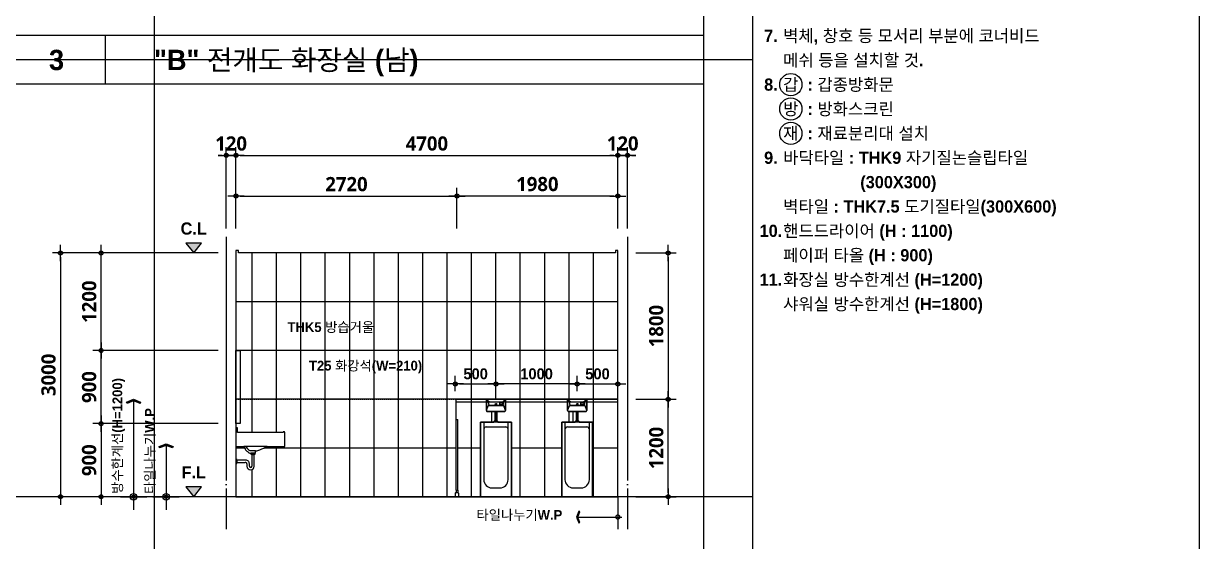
# Model space of a CAD drawing. Header units: millimetres. Extents: x 0 to 336000, y 0 to 30768.
# Drawn here: x 321525 to 336000, y 15100 to 21473 of the extents above; entities that cross this region are included whole.
import ezdxf
from ezdxf.enums import TextEntityAlignment as Align

# ---------------------------------------------------------------- set-up
doc = ezdxf.new("R2010")
doc.units = ezdxf.units.MM
doc.header["$LTSCALE"] = 50
doc.linetypes.add('CEN', pattern=[62, 60, -1, 0, -1])
doc.linetypes.add('HID', pattern=[0.5, 0.25, -0.25])
doc.layers.get('Defpoints').update_dxf_attribs({"color": 153})
for name, color, linetype in [('A-ANNO-DIM', 4, 'Continuous'), ('A-ANNO-GRA1', 7, 'Continuous'), ('A-ANNO-LEAD', 4, 'Continuous'), ('A-ANNO-SYMB', 7, 'Continuous'), ('A-ANNO-TEXT1', 7, 'Continuous'), ('A-ANNO-TITL', 7, 'Continuous'), ('A-CEN', 1, 'CEN'), ('A-FLOR-TOIL-ELE2', 4, 'Continuous'), ('A-FLOR-TOIL-TILE', 8, 'Continuous'), ('A-FLOR-TOIL-WALL', 6, 'Continuous'), ('A-ST-AXIS-DIM', 7, 'Continuous'), ('A-WALL-MASN', 3, 'Continuous'), ('CEN', 1, 'Continuous'), ('DIM', 7, 'Continuous'), ('ELE2', 3, 'Continuous'), ('HID', 7, 'HID'), ('TIL', 8, 'Continuous'), ('TO', 4, 'Continuous')]:
    doc.layers.add(name, color=color, linetype=linetype)
doc.layers.add('G(그리드1)', color=185, linetype='Continuous', plot=False)
doc.layers.add('G(그리드2)', color=235, linetype='Continuous', plot=False)
doc.styles.add('2020음성 1차', font='나눔고딕Bold.ttf')
doc.styles.add('SH_진천_나눔', font='')
doc.styles.get('SH_진천_나눔').set_extended_font_data('NanumGothic', bold=True)
doc.dimstyles.new('SHP 50', dxfattribs={"dimscale": 50, "dimtxt": 3.5, "dimasz": 1, "dimexe": 2, "dimexo": 2, "dimgap": 1, "dimtad": 1, "dimdec": 0, "dimzin": 0, "dimdsep": 46, "dimtxsty": 'SH_진천_나눔', "dimblk": 'DIMDOT', "dimcen": 0.09, "dimclrd": 256, "dimclre": 256, "dimclrt": 3, "dimadec": 0, "dimazin": 1, "dimtfac": 1, "dimtdec": 0, "dimtix": 1, "dimtmove": 2, "dimatfit": 0, "dimldrblk": 'DIMDOT', "dimfxl": 1, "dimtolj": 1, "dimtzin": 0, "dimlwd": -1, "dimlwe": -1, "dimarcsym": 0})
doc.dimstyles.new('SHP 50내부', dxfattribs={"dimscale": 50, "dimtxt": 2.7, "dimasz": 1, "dimexe": 2, "dimexo": 2, "dimgap": 1, "dimtad": 1, "dimdec": 0, "dimzin": 0, "dimdsep": 46, "dimtxsty": '2020음성 1차', "dimblk": 'DIMDOT', "dimcen": 0.09, "dimclrd": 256, "dimclre": 256, "dimclrt": 3, "dimadec": 0, "dimazin": 1, "dimtfac": 1, "dimtdec": 0, "dimtix": 1, "dimtmove": 2, "dimatfit": 0, "dimldrblk": 'DIMDOT', "dimfxl": 1, "dimtolj": 1, "dimtzin": 0, "dimlwd": -1, "dimlwe": -1, "dimarcsym": 0})

# ---------------------------------------------------------------- blocks, each defined once
blk = doc.blocks.new('DIMDOT')
at = {"color": 0}
blk.add_line((-2, 0), (2, 0), dxfattribs=at)
for radius in [0.5, 0.25]:
    blk.add_circle((0, 0), radius, dxfattribs=at)
blk = doc.blocks.new('*D23372')
at = {"layer": 'A-ST-AXIS-DIM'}
for p, q in [((323970, 19850), (323920, 19850)), ((324020, 18950), (324020, 19950)), ((324140, 19850), (324020, 19850)), ((324140, 18950), (324140, 19950)), ((324190, 19850), (324240, 19850))]:
    blk.add_line(p, q, dxfattribs=at)
at = {"layer": 'Defpoints', "color": 0}
for p in [(324020, 19850), (324020, 18850), (324140, 18850)]:
    blk.add_point(p, dxfattribs=at)
at = {"layer": 'A-ST-AXIS-DIM', "linetype": 'ByBlock', "xscale": 50, "yscale": 50, "zscale": 50}
blk.add_blockref('DIMDOT', (324020, 19850), dxfattribs=at)
at = {"layer": 'A-ST-AXIS-DIM', "linetype": 'ByBlock', "xscale": 50, "yscale": 50, "zscale": 50, "rotation": 180}
blk.add_blockref('DIMDOT', (324140, 19850), dxfattribs=at)
at = {"layer": 'A-ST-AXIS-DIM', "color": 3, "insert": (324080, 19996), "char_height": 175, "attachment_point": 5, "style": 'SH_진천_나눔'}
blk.add_mtext('\\A1;120', dxfattribs=at)
blk = doc.blocks.new('*D23373')
at = {"layer": 'A-ST-AXIS-DIM'}
for p, q in [((324140, 18950), (324140, 19950)), ((324190, 19850), (328790, 19850)), ((328840, 18950), (328840, 19950))]:
    blk.add_line(p, q, dxfattribs=at)
at = {"layer": 'Defpoints', "color": 0}
for p in [(328840, 19850), (324140, 18850), (328840, 18850)]:
    blk.add_point(p, dxfattribs=at)
at = {"layer": 'A-ST-AXIS-DIM', "linetype": 'ByBlock', "xscale": 50, "yscale": 50, "zscale": 50, "rotation": 180}
blk.add_blockref('DIMDOT', (324140, 19850), dxfattribs=at)
at = {"layer": 'A-ST-AXIS-DIM', "linetype": 'ByBlock', "xscale": 50, "yscale": 50, "zscale": 50}
blk.add_blockref('DIMDOT', (328840, 19850), dxfattribs=at)
at = {"layer": 'A-ST-AXIS-DIM', "color": 3, "insert": (326490, 19996), "char_height": 175, "attachment_point": 5, "style": 'SH_진천_나눔'}
blk.add_mtext('\\A1;4700', dxfattribs=at)
blk = doc.blocks.new('*D23374')
at = {"layer": 'A-ST-AXIS-DIM'}
for p, q in [((328790, 19850), (328740, 19850)), ((328840, 18950), (328840, 19950)), ((328840, 19850), (328960, 19850)), ((328960, 18950), (328960, 19950)), ((329010, 19850), (329060, 19850))]:
    blk.add_line(p, q, dxfattribs=at)
at = {"layer": 'Defpoints', "color": 0}
for p in [(328960, 19850), (328840, 18850), (328960, 18850)]:
    blk.add_point(p, dxfattribs=at)
at = {"layer": 'A-ST-AXIS-DIM', "linetype": 'ByBlock', "xscale": 50, "yscale": 50, "zscale": 50}
blk.add_blockref('DIMDOT', (328840, 19850), dxfattribs=at)
at = {"layer": 'A-ST-AXIS-DIM', "linetype": 'ByBlock', "xscale": 50, "yscale": 50, "zscale": 50, "rotation": 180}
blk.add_blockref('DIMDOT', (328960, 19850), dxfattribs=at)
at = {"layer": 'A-ST-AXIS-DIM', "color": 3, "insert": (328900, 19996), "char_height": 175, "attachment_point": 5, "style": 'SH_진천_나눔'}
blk.add_mtext('\\A1;120', dxfattribs=at)
blk = doc.blocks.new('*D23375')
at = {"layer": 'A-ST-AXIS-DIM'}
for p, q in [((323920, 18650), (321880, 18650)), ((321980, 18600), (321980, 15700)), ((323920, 15650), (321880, 15650))]:
    blk.add_line(p, q, dxfattribs=at)
at = {"layer": 'Defpoints', "color": 0}
for p in [(324020, 18650), (321980, 15650), (324020, 15650)]:
    blk.add_point(p, dxfattribs=at)
at = {"layer": 'A-ST-AXIS-DIM', "linetype": 'ByBlock', "xscale": 50, "yscale": 50, "zscale": 50}
for p, rotation in [((321980, 18650), 90), ((321980, 15650), 270)]:
    blk.add_blockref('DIMDOT', p, dxfattribs=dict(at, rotation=rotation))
at = {"layer": 'A-ST-AXIS-DIM', "color": 3, "insert": (321833, 17150), "char_height": 175, "attachment_point": 5, "rotation": 90, "style": 'SH_진천_나눔'}
blk.add_mtext('\\A1;3000', dxfattribs=at)
blk = doc.blocks.new('*D23376')
at = {"layer": 'A-ST-AXIS-DIM'}
for p, q in [((323920, 18650), (322380, 18650)), ((322480, 17500), (322480, 18600)), ((323920, 17450), (322380, 17450))]:
    blk.add_line(p, q, dxfattribs=at)
at = {"layer": 'Defpoints', "color": 0}
for p in [(322480, 18650), (324020, 18650), (324020, 17450)]:
    blk.add_point(p, dxfattribs=at)
at = {"layer": 'A-ST-AXIS-DIM', "linetype": 'ByBlock', "xscale": 50, "yscale": 50, "zscale": 50}
for p, rotation in [((322480, 18650), 90), ((322480, 17450), 270)]:
    blk.add_blockref('DIMDOT', p, dxfattribs=dict(at, rotation=rotation))
at = {"layer": 'A-ST-AXIS-DIM', "color": 3, "insert": (322334, 18050), "char_height": 175, "attachment_point": 5, "rotation": 90, "style": 'SH_진천_나눔'}
blk.add_mtext('\\A1;1200', dxfattribs=at)
blk = doc.blocks.new('*D23377')
at = {"layer": 'A-ST-AXIS-DIM'}
for p, q in [((323920, 16550), (322380, 16550)), ((322480, 16500), (322480, 15700)), ((323920, 15650), (322380, 15650))]:
    blk.add_line(p, q, dxfattribs=at)
at = {"layer": 'Defpoints', "color": 0}
for p in [(324020, 16550), (322480, 15650), (324020, 15650)]:
    blk.add_point(p, dxfattribs=at)
at = {"layer": 'A-ST-AXIS-DIM', "linetype": 'ByBlock', "xscale": 50, "yscale": 50, "zscale": 50}
for p, rotation in [((322480, 16550), 90), ((322480, 15650), 270)]:
    blk.add_blockref('DIMDOT', p, dxfattribs=dict(at, rotation=rotation))
at = {"layer": 'A-ST-AXIS-DIM', "color": 3, "insert": (322333, 16100), "char_height": 175, "attachment_point": 5, "rotation": 90, "style": 'SH_진천_나눔'}
blk.add_mtext('\\A1;900', dxfattribs=at)
blk = doc.blocks.new('*D23378')
at = {"layer": 'A-ST-AXIS-DIM'}
for p, q in [((329060, 16850), (329560, 16850)), ((329460, 15700), (329460, 16800)), ((329060, 15650), (329560, 15650))]:
    blk.add_line(p, q, dxfattribs=at)
at = {"layer": 'Defpoints', "color": 0}
for p in [(328960, 16850), (329460, 16850), (328960, 15650)]:
    blk.add_point(p, dxfattribs=at)
at = {"layer": 'A-ST-AXIS-DIM', "linetype": 'ByBlock', "xscale": 50, "yscale": 50, "zscale": 50}
for p, rotation in [((329460, 16850), 90), ((329460, 15650), 270)]:
    blk.add_blockref('DIMDOT', p, dxfattribs=dict(at, rotation=rotation))
at = {"layer": 'A-ST-AXIS-DIM', "color": 3, "insert": (329314, 16250), "char_height": 175, "attachment_point": 5, "rotation": 90, "style": 'SH_진천_나눔'}
blk.add_mtext('\\A1;1200', dxfattribs=at)
blk = doc.blocks.new('*D23379')
at = {"layer": 'A-ST-AXIS-DIM'}
for p, q in [((329060, 18650), (329560, 18650)), ((329460, 18600), (329460, 16900)), ((329060, 16850), (329560, 16850))]:
    blk.add_line(p, q, dxfattribs=at)
at = {"layer": 'Defpoints', "color": 0}
for p in [(328960, 18650), (328960, 16850), (329460, 16850)]:
    blk.add_point(p, dxfattribs=at)
at = {"layer": 'A-ST-AXIS-DIM', "linetype": 'ByBlock', "xscale": 50, "yscale": 50, "zscale": 50}
for p, rotation in [((329460, 18650), 90), ((329460, 16850), 270)]:
    blk.add_blockref('DIMDOT', p, dxfattribs=dict(at, rotation=rotation))
at = {"layer": 'A-ST-AXIS-DIM', "color": 3, "insert": (329313, 17750), "char_height": 175, "attachment_point": 5, "rotation": 90, "style": 'SH_진천_나눔'}
blk.add_mtext('\\A1;1800', dxfattribs=at)
blk = doc.blocks.new('*D23380')
at = {"layer": 'A-ST-AXIS-DIM'}
for p, q in [((326860, 18950), (326860, 19450)), ((328840, 18950), (328840, 19450)), ((328790, 19350), (326910, 19350))]:
    blk.add_line(p, q, dxfattribs=at)
at = {"layer": 'Defpoints', "color": 0}
for p in [(326860, 19350), (326860, 18850), (328840, 18850)]:
    blk.add_point(p, dxfattribs=at)
at = {"layer": 'A-ST-AXIS-DIM', "linetype": 'ByBlock', "xscale": 50, "yscale": 50, "zscale": 50, "rotation": 180}
blk.add_blockref('DIMDOT', (326860, 19350), dxfattribs=at)
at = {"layer": 'A-ST-AXIS-DIM', "linetype": 'ByBlock', "xscale": 50, "yscale": 50, "zscale": 50}
blk.add_blockref('DIMDOT', (328840, 19350), dxfattribs=at)
at = {"layer": 'A-ST-AXIS-DIM', "color": 3, "insert": (327850, 19497), "char_height": 175, "attachment_point": 5, "style": 'SH_진천_나눔'}
blk.add_mtext('\\A1;1980', dxfattribs=at)
blk = doc.blocks.new('ARROWX')
blk.add_lwpolyline([(-0.2, -0.5), (-0.293, -0.463), (-0.108, 0), (-0.293, 0.463), (-0.2, 0.5), (0, 0)], close=True)
for points in [[(-0.2, 0.5), (-0.293, 0.463), (0, 0), (-0.108, 0)], [(0, 0), (-0.108, 0), (-0.2, -0.5), (-0.293, -0.463)]]:
    blk.add_solid(points)
blk = doc.blocks.new('Z_DOT')
at = {"layer": 'DIM', "color": 0}
for p, q in [((0, -3), (0, 3)), ((-3, 0), (3, 0))]:
    blk.add_line(p, q, dxfattribs=at)
for radius in [0.75, 0.375]:
    blk.add_circle((0, 0), radius, dxfattribs=at)
blk = doc.blocks.new('*D23381')
at = {"layer": 'A-ANNO-DIM'}
for p, q in [((328340, 16950), (328340, 17138)), ((328840, 16950), (328840, 17138)), ((328390, 17038), (328790, 17038))]:
    blk.add_line(p, q, dxfattribs=at)
at = {"layer": 'Defpoints', "color": 0}
for p in [(328840, 17038), (328340, 16850), (328840, 16850)]:
    blk.add_point(p, dxfattribs=at)
at = {"layer": 'A-ANNO-DIM', "linetype": 'ByBlock', "xscale": 50, "yscale": 50, "zscale": 50, "rotation": 180}
blk.add_blockref('DIMDOT', (328340, 17038), dxfattribs=at)
at = {"layer": 'A-ANNO-DIM', "linetype": 'ByBlock', "xscale": 50, "yscale": 50, "zscale": 50}
blk.add_blockref('DIMDOT', (328840, 17038), dxfattribs=at)
at = {"layer": 'A-ANNO-DIM', "color": 3, "insert": (328590, 17162), "char_height": 135, "attachment_point": 5, "style": '2020음성 1차'}
blk.add_mtext('\\A1;500', dxfattribs=at)
blk = doc.blocks.new('*D23382')
at = {"layer": 'A-ANNO-DIM'}
for p, q in [((327340, 16950), (327340, 17138)), ((328340, 16950), (328340, 17138)), ((328290, 17038), (327390, 17038))]:
    blk.add_line(p, q, dxfattribs=at)
at = {"layer": 'Defpoints', "color": 0}
for p in [(327340, 17038), (327340, 16850), (328340, 16850)]:
    blk.add_point(p, dxfattribs=at)
at = {"layer": 'A-ANNO-DIM', "linetype": 'ByBlock', "xscale": 50, "yscale": 50, "zscale": 50, "rotation": 180}
blk.add_blockref('DIMDOT', (327340, 17038), dxfattribs=at)
at = {"layer": 'A-ANNO-DIM', "linetype": 'ByBlock', "xscale": 50, "yscale": 50, "zscale": 50}
blk.add_blockref('DIMDOT', (328340, 17038), dxfattribs=at)
at = {"layer": 'A-ANNO-DIM', "color": 3, "insert": (327840, 17162), "char_height": 135, "attachment_point": 5, "style": '2020음성 1차'}
blk.add_mtext('\\A1;1000', dxfattribs=at)
blk = doc.blocks.new('*D23383')
at = {"layer": 'A-ANNO-DIM'}
for p, q in [((326840, 16950), (326840, 17138)), ((327340, 16950), (327340, 17138)), ((326890, 17038), (327290, 17038))]:
    blk.add_line(p, q, dxfattribs=at)
at = {"layer": 'Defpoints', "color": 0}
for p in [(327340, 17038), (326840, 16850), (327340, 16850)]:
    blk.add_point(p, dxfattribs=at)
at = {"layer": 'A-ANNO-DIM', "linetype": 'ByBlock', "xscale": 50, "yscale": 50, "zscale": 50, "rotation": 180}
blk.add_blockref('DIMDOT', (326840, 17038), dxfattribs=at)
at = {"layer": 'A-ANNO-DIM', "linetype": 'ByBlock', "xscale": 50, "yscale": 50, "zscale": 50}
blk.add_blockref('DIMDOT', (327340, 17038), dxfattribs=at)
at = {"layer": 'A-ANNO-DIM', "color": 3, "insert": (327090, 17162), "char_height": 135, "attachment_point": 5, "style": '2020음성 1차'}
blk.add_mtext('\\A1;500', dxfattribs=at)
blk = doc.blocks.new('*D23384')
at = {"layer": 'A-ST-AXIS-DIM'}
for p, q in [((324140, 18950), (324140, 19450)), ((326860, 18950), (326860, 19450)), ((324190, 19350), (326810, 19350))]:
    blk.add_line(p, q, dxfattribs=at)
at = {"layer": 'Defpoints', "color": 0}
for p in [(326860, 19350), (324140, 18850), (326860, 18850)]:
    blk.add_point(p, dxfattribs=at)
at = {"layer": 'A-ST-AXIS-DIM', "linetype": 'ByBlock', "xscale": 50, "yscale": 50, "zscale": 50, "rotation": 180}
blk.add_blockref('DIMDOT', (324140, 19350), dxfattribs=at)
at = {"layer": 'A-ST-AXIS-DIM', "linetype": 'ByBlock', "xscale": 50, "yscale": 50, "zscale": 50}
blk.add_blockref('DIMDOT', (326860, 19350), dxfattribs=at)
at = {"layer": 'A-ST-AXIS-DIM', "color": 3, "insert": (325500, 19496), "char_height": 175, "attachment_point": 5, "style": 'SH_진천_나눔'}
blk.add_mtext('\\A1;2720', dxfattribs=at)
blk = doc.blocks.new('*D23385')
at = {"layer": 'A-ST-AXIS-DIM'}
for p, q in [((323920, 17450), (322380, 17450)), ((322480, 16600), (322480, 17400)), ((323920, 16550), (322380, 16550))]:
    blk.add_line(p, q, dxfattribs=at)
at = {"layer": 'Defpoints', "color": 0}
for p in [(322480, 17450), (324020, 17450), (324020, 16550)]:
    blk.add_point(p, dxfattribs=at)
at = {"layer": 'A-ST-AXIS-DIM', "linetype": 'ByBlock', "xscale": 50, "yscale": 50, "zscale": 50}
for p, rotation in [((322480, 17450), 90), ((322480, 16550), 270)]:
    blk.add_blockref('DIMDOT', p, dxfattribs=dict(at, rotation=rotation))
at = {"layer": 'A-ST-AXIS-DIM', "color": 3, "insert": (322333, 17000), "char_height": 175, "attachment_point": 5, "rotation": 90, "style": 'SH_진천_나눔'}
blk.add_mtext('\\A1;900', dxfattribs=at)
blk = doc.blocks.new('_CIDOTB')
at = {"color": 0, "linetype": 'ByBlock'}
blk.add_line((2, 0), (-1, 0), dxfattribs=at)
blk.add_circle((0, 0), 0.5, dxfattribs=at)

msp = doc.modelspace()

# ---------------------------------------------------------------- hatches: boundary and pattern name
at = {"layer": 'A-ANNO-SYMB', "transparency": 33554687}
h = msp.add_hatch(color=256, dxfattribs=at)
h.dxf.hatch_style = 1
h.paths.add_polyline_path([(323715.5, 18770.5), (323524.5, 18770.5), (323620, 18650)])
h = msp.add_hatch(color=256, dxfattribs=at)
h.dxf.hatch_style = 1
h.paths.add_polyline_path([(323715.5, 15770.5), (323524.5, 15770.5), (323620, 15650)])

# ---------------------------------------------------------------- linework, layer by layer
at = {"layer": 'A-ANNO-GRA1'}
for p, q in [((329900, 21325), (312762.6, 21325)), ((322531.3, 21325), (322531.3, 20725)), ((322531.3, 21325), (322531.3, 20725)), ((329900, 20725), (312762.6, 20725))]:
    msp.add_line(p, q, dxfattribs=at)
msp.add_lwpolyline([(295625.2, 27100), (295625.2, 1600), (329900, 1600), (329900, 27100)], close=True, dxfattribs=at)
at = {"layer": 'A-ANNO-LEAD'}
for points in [[(324170.5, 17305.8, 0, 40, 0), (324237.4, 17405.4, 0, 0, 0), (324459.3, 17736.4, 0, 0, 0), (324709.3, 17736.4, 0, 0, 0)], [(327116.8, 16832.9, 0, 40, 0), (327050, 16932.6, 0, 0, 0), (326828, 17263.5, 0, 0, 0), (326578, 17263.5, 0, 0, 0)]]:
    msp.add_lwpolyline(points, format="xyseb", dxfattribs=at)
at = {"layer": 'A-ANNO-SYMB'}
for p, q in [((322880, 16831.4), (322880, 15751.4)), ((323280, 16275.4), (323280, 15812)), ((328353.9, 15400), (328740, 15400))]:
    msp.add_line(p, q, dxfattribs=at)
at = {"layer": 'A-ANNO-SYMB', "transparency": 33554687}
for points in [[(323715.5, 18770.5), (323524.5, 18770.5), (323620, 18650)], [(323715.5, 15770.5), (323524.5, 15770.5), (323620, 15650)]]:
    msp.add_lwpolyline(points, close=True, dxfattribs=at)
at = {"layer": 'A-ANNO-SYMB'}
for centre in [(330970.4, 20721.8), (330970.4, 20421.8), (330970.4, 20121.8)]:
    msp.add_circle(centre, 136.9, dxfattribs=at)
at = {"layer": 'A-CEN'}
for p, q in [((324020, 18850), (324020, 15250)), ((328960, 18850), (328960, 15250))]:
    msp.add_line(p, q, dxfattribs=at)
at = {"layer": 'A-FLOR-TOIL-ELE2'}
for p, q in [((326850, 16600), (326850, 16820)), ((327222.5, 16710), (327222.5, 16840)), ((327232.5, 16850), (327447.5, 16850)), ((327250.6, 16785), (327250.6, 16808.5)), ((327260.6, 16818.5), (327419.4, 16818.5)), ((327386.5, 16787.4), (327386.5, 16806.2)), ((327388.5, 16808.2), (327420.1, 16808.2)), ((327422.1, 16806.2), (327422.1, 16787.4)), ((327429.4, 16808.5), (327429.4, 16785)), ((327457.5, 16840), (327457.5, 16710)), ((328222.5, 16710), (328222.5, 16840)), ((328232.5, 16850), (328447.5, 16850)), ((328250.6, 16785), (328250.6, 16808.5)), ((328260.6, 16818.5), (328419.4, 16818.5)), ((328386.5, 16787.4), (328386.5, 16806.2)), ((328388.5, 16808.2), (328420.1, 16808.2)), ((328422.1, 16806.2), (328422.1, 16787.4)), ((328429.4, 16808.5), (328429.4, 16785)), ((328457.5, 16840), (328457.5, 16710)), ((327222.5, 16710), (327243.7, 16768.4)), ((327447.5, 16700), (327232.5, 16700)), ((327253.1, 16775), (327426.9, 16775)), ((327416.9, 16775), (327258.1, 16775)), ((327290, 16570), (327290, 16700)), ((327330, 16585), (327330, 16700)), ((327330, 16700), (327350, 16700)), ((327350, 16700), (327350, 16585)), ((327420.1, 16785.4), (327388.5, 16785.4)), ((327457.5, 16710), (327436.3, 16768.4)), ((328222.5, 16710), (328243.7, 16768.4)), ((328447.5, 16700), (328232.5, 16700)), ((328253.1, 16775), (328426.9, 16775)), ((328416.9, 16775), (328258.1, 16775)), ((328290, 16570), (328290, 16700)), ((328330, 16585), (328330, 16700)), ((328330, 16700), (328350, 16700)), ((328350, 16700), (328350, 16585)), ((328420.1, 16785.4), (328388.5, 16785.4)), ((328457.5, 16710), (328436.3, 16768.4)), ((327150, 16570), (327315, 16570)), ((327150, 15650), (327150, 16570)), ((327220, 16510), (327460, 16510)), ((327315, 16570), (327320, 16580)), ((327365, 16570), (327315, 16570)), ((327320, 16580), (327325, 16580)), ((327320, 16580), (327360, 16580)), ((327325, 16585), (327330, 16585)), ((327325, 16580), (327325, 16585)), ((327325, 16585), (327355, 16585)), ((327350, 16585), (327355, 16585)), ((327355, 16585), (327355, 16580)), ((327355, 16580), (327360, 16580)), ((327360, 16580), (327365, 16570)), ((327365, 16570), (327530, 16570)), ((327530, 16570), (327530, 15650)), ((328150, 16570), (328315, 16570)), ((328150, 15650), (328150, 16570)), ((328220, 16510), (328460, 16510)), ((328315, 16570), (328320, 16580)), ((328365, 16570), (328315, 16570)), ((328320, 16580), (328325, 16580)), ((328320, 16580), (328360, 16580)), ((328325, 16585), (328330, 16585)), ((328325, 16580), (328325, 16585)), ((328325, 16585), (328355, 16585)), ((328350, 16585), (328355, 16585)), ((328355, 16585), (328355, 16580)), ((328355, 16580), (328360, 16580)), ((328360, 16580), (328365, 16570)), ((328365, 16570), (328530, 16570)), ((328530, 16570), (328530, 15650)), ((327530, 15650), (327150, 15650)), ((328530, 15650), (328150, 15650))]:
    msp.add_line(p, q, dxfattribs=at)
for points in [[(327330, 16700), (327330, 16585), (327325, 16585), (327325, 16580), (327320, 16580), (327315, 16570), (327150, 16570), (327150, 15650), (327530, 15650), (327530, 16570), (327365, 16570), (327360, 16580), (327355, 16580), (327355, 16585), (327350, 16585), (327350, 16700), (327447.5, 16700, 0.4142136), (327457.5, 16710), (327457.5, 16840, 0.4142136), (327447.5, 16850), (327232.5, 16850, 0.4142136), (327222.5, 16840), (327222.5, 16710, 0.4142136), (327232.5, 16700)], [(328330, 16700), (328330, 16585), (328325, 16585), (328325, 16580), (328320, 16580), (328315, 16570), (328150, 16570), (328150, 15650), (328530, 15650), (328530, 16570), (328365, 16570), (328360, 16580), (328355, 16580), (328355, 16585), (328350, 16585), (328350, 16700), (328447.5, 16700, 0.4142136), (328457.5, 16710), (328457.5, 16840, 0.4142136), (328447.5, 16850), (328232.5, 16850, 0.4142136), (328222.5, 16840), (328222.5, 16710, 0.4142136), (328232.5, 16700)]]:
    msp.add_lwpolyline(points, format="xyb", close=True, dxfattribs=at)
for points in [[(327190, 16570), (327190, 15860, 0.4142136), (327290, 15760), (327390, 15760, 0.4142136), (327490, 15860), (327490, 16570)], [(328190, 16570), (328190, 15860, 0.4142136), (328290, 15760), (328390, 15760, 0.4142136), (328490, 15860), (328490, 16570)]]:
    msp.add_lwpolyline(points, format="xyb", dxfattribs=at)
for centre in [(327340, 16789.7), (328340, 16789.7)]:
    msp.add_circle(centre, 8.71, dxfattribs=at)
for centre, radius, start, end in [((327232.5, 16840), 10, 90, 180), ((327273.2, 16857), 53.5, 198.52924, 244.97378), ((327281.4, 16867), 51.8, 199.11635, 249.25923), ((327260.6, 16808.5), 10, 90, 180), ((327388.5, 16806.2), 2, 90, 180), ((327398.6, 16867), 51.8, 290.74077, 340.88365), ((327419.4, 16808.5), 10, 0, 90), ((327420.1, 16806.2), 2, 0, 90), ((327406.8, 16857), 53.5, 295.02622, 341.47076), ((327447.5, 16840), 10, 0, 90), ((328232.5, 16840), 10, 90, 180), ((328273.2, 16857), 53.5, 198.52924, 244.97378), ((328281.4, 16867), 51.8, 199.11635, 249.25923), ((328260.6, 16808.5), 10, 90, 180), ((328388.5, 16806.2), 2, 90, 180), ((328398.6, 16867), 51.8, 290.74077, 340.88365), ((328419.4, 16808.5), 10, 0, 90), ((328420.1, 16806.2), 2, 0, 90), ((328406.8, 16857), 53.5, 295.02622, 341.47076), ((328447.5, 16840), 10, 0, 90), ((327232.5, 16710), 10, 180, 270), ((327253.1, 16765), 10, 90, 160.06746), ((327260.6, 16785), 10, 180, 270), ((327388.5, 16787.4), 2, 180, 270), ((327419.4, 16785), 10, 270, 0), ((327420.1, 16787.4), 2, 270, 0), ((327426.9, 16765), 10, 19.93254, 90), ((327447.5, 16710), 10, 270, 0), ((328232.5, 16710), 10, 180, 270), ((328253.1, 16765), 10, 90, 160.06746), ((328260.6, 16785), 10, 180, 270), ((328388.5, 16787.4), 2, 180, 270), ((328419.4, 16785), 10, 270, 0), ((328420.1, 16787.4), 2, 270, 0), ((328426.9, 16765), 10, 19.93254, 90), ((328447.5, 16710), 10, 270, 0), ((327220, 16480), 30, 90, 180), ((327460, 16480), 30, 0, 90), ((328220, 16480), 30, 90, 180), ((328460, 16480), 30, 0, 90)]:
    msp.add_arc(centre, radius, start, end, dxfattribs=at)
at = {"layer": 'A-FLOR-TOIL-TILE'}
for p, q in [((324340, 16440), (324340, 18650)), ((324640, 16440), (324640, 18650)), ((324940, 15650), (324940, 18650)), ((325240, 15650), (325240, 18650)), ((325540, 15650), (325540, 18650)), ((325840, 15650), (325840, 18650)), ((326140, 15650), (326140, 18650)), ((326440, 15650), (326440, 18650)), ((326740, 15650), (326740, 18650)), ((327040, 15650), (327040, 18650)), ((327340, 16850), (327340, 18650)), ((327640, 15650), (327640, 18650)), ((327940, 15650), (327940, 18650)), ((328240, 16850), (328240, 18650)), ((328540, 15650), (328540, 18650)), ((328840, 18050), (324140, 18050)), ((328840, 17450), (324140, 17450)), ((328840, 16850), (324140, 16850)), ((328240, 16570), (328240, 16700)), ((324247.6, 16250), (324140, 16250)), ((326850, 16250), (324483.3, 16250)), ((324640, 15650), (324640, 16270)), ((327150, 16250), (326870, 16250)), ((328150, 16250), (327530, 16250)), ((328840, 16250), (328530, 16250)), ((324340, 15650), (324340, 15984.7))]:
    msp.add_line(p, q, dxfattribs=at)
at = {"layer": 'A-FLOR-TOIL-WALL'}
for p, q in [((326850, 16600), (326870, 16600)), ((326850, 15730), (326850, 16600)), ((326870, 15730), (326870, 16600)), ((326840, 15695), (326840, 15650)), ((326840, 15650), (326880, 15650)), ((326875, 15700), (326845, 15700)), ((326850, 15730), (326870, 15730)), ((326850, 15730), (326860, 15730)), ((326850, 15730), (326850, 15700)), ((326870, 15730), (326870, 15700)), ((326880, 15695), (326880, 15650)), ((326880, 15695), (326880, 15650))]:
    msp.add_line(p, q, dxfattribs=at)
for centre, start, end in [((326845, 15695), 90, 180), ((326875, 15695), 0, 90)]:
    msp.add_arc(centre, 5, start, end, dxfattribs=at)
at = {"layer": 'A-WALL-MASN'}
for p, q in [((326850, 16850), (328840, 16850)), ((326850, 16820), (326850, 16850)), ((326850, 16820), (327222.5, 16820)), ((327457.5, 16820), (328222.5, 16820)), ((328457.5, 16820), (328840, 16820))]:
    msp.add_line(p, q, dxfattribs=at)
at = {"layer": 'CEN'}
msp.add_line((328840, 15650), (328840, 15250), dxfattribs=at)
at = {"layer": 'Defpoints'}
for points in [[(336000, 0), (336000, 29700), (294000, 29700), (294000, 0)], [(295025.2, 28700), (330500, 28700), (330500, 1000), (295025.2, 1000)]]:
    msp.add_lwpolyline(points, close=True, dxfattribs=at)
at = {"layer": 'ELE2'}
msp.add_lwpolyline([(328840, 18650), (328840, 18680), (328810, 18680), (328810, 18650), (324170, 18650), (324170, 18680), (324140, 18680), (324140, 18650), (324140, 15650), (328840, 15650)], close=True, dxfattribs=at)
at = {"layer": 'G(그리드1)'}
msp.add_line((330500, 15650), (312762.6, 15650), dxfattribs=at)
at = {"layer": 'G(그리드2)'}
for p, q in [((323131.3, 27100), (323131.3, 1000)), ((330500, 21025), (312762.6, 21025))]:
    msp.add_line(p, q, dxfattribs=at)
at = {"layer": 'HID'}
msp.add_line((324140, 16850), (328840, 16850), dxfattribs=at)
at = {"layer": 'TIL'}
msp.add_line((324140, 16850), (324140, 16850), dxfattribs=at)
msp.add_line((324140, 16850), (324140, 16850), dxfattribs=at)
at = {"layer": 'TO'}
for p, q in [((324140, 16850), (324140, 16850)), ((324150, 16500), (324140, 16500)), ((324140, 16500), (324140, 16270)), ((324160, 16440), (324160, 16490)), ((324720, 16440), (324160, 16440)), ((324740, 16270), (324740, 16440)), ((324140, 16270), (324237.7, 16270)), ((324525.7, 16270), (324237.7, 16270)), ((324380, 16195), (324380, 16215)), ((324525.7, 16270), (324740, 16270)), ((324140, 16115), (324140, 16055)), ((324150, 16110), (324140, 16115)), ((324150, 16100), (324150, 16110)), ((324150, 16100), (324150, 16070)), ((324250, 16100), (324150, 16100)), ((324150, 16060), (324150, 16070)), ((324150, 16070), (324255, 16070)), ((324320, 16185), (324325, 16185)), ((324325, 16185), (324325, 16175)), ((324325, 16175), (324330, 16175)), ((324370, 16175), (324330, 16175)), ((324330, 16175), (324330, 16165)), ((324330, 16165), (324335, 16165)), ((324335, 16165), (324335, 16025)), ((324365, 16165), (324335, 16165)), ((324365, 16025), (324365, 16165)), ((324365, 16165), (324370, 16165)), ((324370, 16165), (324370, 16175)), ((324370, 16175), (324375, 16175)), ((324375, 16175), (324375, 16185)), ((324375, 16185), (324380, 16185)), ((324380, 16185), (324380, 16195)), ((324140, 16055), (324150, 16060)), ((324275, 16055), (324275, 16025)), ((324305, 16025), (324305, 16055))]:
    msp.add_line(p, q, dxfattribs=at)
msp.add_lwpolyline([(324190, 17450), (324190, 16550), (324140, 16550), (324140, 17450)], close=True, dxfattribs=at)
for points in [[(324380, 16215), (324350, 16215), (324320, 16215, -0.1164338), (324314.1, 16216.4, -0.0425052), (324300, 16225, -0.0379763), (324285.3, 16237.6, -0.0806116), (324280, 16245), (324267.5, 16270)], [(324375, 16185), (324350, 16185), (324325, 16185, -0.0091466)]]:
    msp.add_lwpolyline(points, format="xyb", dxfattribs=at)
for centre, radius, start, end in [((324150, 16490), 10, 0, 90), ((324730, 16440), 10, 0, 180), ((324365.9, 16325.6), 139.7, 203.44196, 205.6975), ((325780, 17006.1), 1709, 205.6975, 206.56505), ((324385.6, 16308.9), 150, 206.56505, 209.49345), ((324348.6, 16287.9), 107.5, 209.49345, 216.8699), ((324319.3, 16266), 70.9, 216.8699, 225.95727), ((324304.1, 16250.2), 49, 225.95727, 238.47805), ((324380, 16301.7), 86.7, 270, 289.79888), ((324054.5, 17205.8), 1047.6, 289.79888, 295.46834), ((323584.1, 18193.5), 2141.7, 295.46834, 296.08356), ((324259.1, 16055), 45.9, 0, 101.42119), ((324259.4, 16055), 15.6, 0, 106.2602), ((324232.4, 16133.5), 88, 49.14379, 58.47805), ((324259.1, 16164.2), 47.3, 38.98998, 49.14379), ((324313.3, 16208.2), 22.6, 218.98998, 233.71212), ((324302.7, 16193.7), 4.63, 233.71212, 255.96376), ((324426.7, 16689.5), 515.7, 255.96376, 258.05974), ((324320, 16025), 45, 180, 0), ((324320, 16025), 15, 180, 0)]:
    msp.add_arc(centre, radius, start, end, dxfattribs=at)

# ---------------------------------------------------------------- block references
at = {"layer": 'A-ANNO-SYMB'}
for name, p, xscale, yscale, zscale, rotation in [('ARROWX', (322880, 16850), 172.7999999999884, 172.7999999999884, 172.7999999999884, 90), ('ARROWX', (323280, 16301.2), 172.7999999999884, 172.7999999999884, 172.7999999999884, 90), ('Z_DOT', (322880, 15650), 54, 54, 54, 270), ('Z_DOT', (323280, 15650), 54, 54, 54, 270)]:
    msp.add_blockref(name, p, dxfattribs=dict(at, xscale=xscale, yscale=yscale, zscale=zscale, rotation=rotation))
for name, p, xscale, yscale, zscale in [('ARROWX', (328332.3, 15400), -144, 144, 144), ('_CIDOTB', (328840, 15400), -50, 50, 50)]:
    msp.add_blockref(name, p, dxfattribs=dict(at, xscale=xscale, yscale=yscale, zscale=zscale))

# ---------------------------------------------------------------- texts
at = {"layer": 'A-ANNO-TEXT1', "style": '2020음성 1차'}
for s, height, p in [('3', 250, (321931.3, 21025)), ('3', 250, (321931.3, 21025)), ('C.L', 150, (323620, 18950.5)), ('F.L', 150, (323620, 15950.5))]:
    msp.add_text(s, height=height, dxfattribs=at).set_placement(p, align=Align.MIDDLE_CENTER)
for s, height, p in [('"B" 전개도', 250, (323131.3, 21025)), ('"B" 전개도 화장실 (남)', 250, (323131.3, 21025)), ('T25 화강석(W=210)', 120, (325039.2, 17263.5)), ('타일나누기W.P', 120, (327100.7, 15426.4))]:
    msp.add_text(s, height=height, dxfattribs=at).set_placement(p, align=Align.MIDDLE_LEFT)
msp.add_text('THK5 방습거울', height=120, dxfattribs=at).set_placement((324774.6, 17677.8))
for s, p in [('방수한계선(H=1200)', (322739.8, 15684.9)), ('타일나누기W.P', (323139.8, 15684.9))]:
    msp.add_text(s, height=120, rotation=90, dxfattribs=at).set_placement(p)
at = {"layer": 'A-ANNO-TITL', "style": '2020음성 1차'}
for s, p in [('7.', (330724.8, 21321.8)), ('8.', (330724.8, 20721.8)), ('9.', (330724.8, 19821.8)), ('10.', (330724.8, 18921.8)), ('11.', (330724.8, 18321.8))]:
    msp.add_text(s, height=150, dxfattribs=at).set_placement(p, align=Align.MIDDLE_CENTER)
for s, p in [('벽체, 창호 등 모서리 부분에 코너비드', (330874.8, 21321.8)), ('메쉬 등을 설치할 것.', (330874.8, 21021.8)), ('갑  : 갑종방화문', (330874.8, 20721.8)), ('방  : 방화스크린', (330874.8, 20421.8)), ('재  : 재료분리대 설치', (330874.8, 20121.8))]:
    msp.add_text(s, height=150, dxfattribs=at).set_placement(p, align=Align.MIDDLE_LEFT)
at = {"layer": 'A-ANNO-TITL', "color": 0, "style": '2020음성 1차'}
for s, p in [('바닥타일 : THK9 자기질논슬립타일', (330874.8, 19821.8)), ('(300X300)', (331824.8, 19521.8)), ('벽타일 : THK7.5 도기질타일(300X600)', (330874.8, 19221.8)), ('핸드드라이어 (H : 1100)', (330874.8, 18921.8)), ('페이퍼 타올 (H : 900)', (330874.8, 18621.8)), ('화장실 방수한계선 (H=1200)', (330874.8, 18321.8)), ('샤워실 방수한계선 (H=1800)', (330874.8, 18021.8))]:
    msp.add_text(s, height=150, dxfattribs=at).set_placement(p, align=Align.MIDDLE_LEFT)

# ---------------------------------------------------------------- dimensions: what is measured, and where the dimension line sits
at = {"layer": 'A-ANNO-DIM'}
for p1, angle, picture, middle in [((326840, 16850), 0, '*D23383', (327090, 17162.4)), ((328340, 16850), 180, '*D23382', (327840, 17162.2))]:
    dim = msp.add_linear_dim(base=(327340, 17038.2), p1=p1, p2=(327340, 16850), angle=angle, dimstyle='SHP 50내부', override={"dimtxsty": '2020음성 1차', "dimldrblk": 'DIMDOT'}, dxfattribs=at)
    dim.commit()
    dim.dimension.update_dxf_attribs({"geometry": picture, "text_midpoint": middle})
dim = msp.add_linear_dim(base=(328840, 17038.2), p1=(328340, 16850), p2=(328840, 16850), dimstyle='SHP 50내부', override={"dimtxsty": '2020음성 1차', "dimldrblk": 'DIMDOT'}, dxfattribs=at)
dim.commit()
dim.dimension.update_dxf_attribs({"geometry": '*D23381', "text_midpoint": (328590, 17162.4)})
at = {"layer": 'A-ST-AXIS-DIM'}
for base, p1, p2, picture, middle in [((324020, 19850), (324140, 18850), (324020, 18850), '*D23372', (324080, 19996.2)), ((326860, 19350), (328840, 18850), (326860, 18850), '*D23380', (327850, 19496.6))]:
    dim = msp.add_linear_dim(base=base, p1=p1, p2=p2, dimstyle='SHP 50', override={"dimtxsty": 'SH_진천_나눔', "dimldrblk": 'DIMDOT'}, dxfattribs=at)
    dim.commit()
    dim.dimension.update_dxf_attribs({"geometry": picture, "text_midpoint": middle})
for base, p1, p2, angle, picture, middle in [((328840, 19850), (324140, 18850), (328840, 18850), 180, '*D23373', (326490, 19996)), ((328960, 19850), (328840, 18850), (328960, 18850), 180, '*D23374', (328900, 19996.2)), ((326860, 19350), (324140, 18850), (326860, 18850), 180, '*D23384', (325500, 19496.2)), ((321980, 15650), (324020, 18650), (324020, 15650), 270, '*D23375', (321833.4, 17150)), ((322480, 18650), (324020, 17450), (324020, 18650), 90, '*D23376', (322333.8, 18050)), ((329460, 16850), (328960, 18650), (328960, 16850), 270, '*D23379', (329313.4, 17750)), ((322480, 17450), (324020, 16550), (324020, 17450), 90, '*D23385', (322333.4, 17000)), ((329460, 16850), (328960, 15650), (328960, 16850), 90, '*D23378', (329313.8, 16250)), ((322480, 15650), (324020, 16550), (324020, 15650), 270, '*D23377', (322333.4, 16100))]:
    dim = msp.add_linear_dim(base=base, p1=p1, p2=p2, angle=angle, dimstyle='SHP 50', override={"dimtxsty": 'SH_진천_나눔', "dimldrblk": 'DIMDOT'}, dxfattribs=at)
    dim.commit()
    dim.dimension.update_dxf_attribs({"geometry": picture, "text_midpoint": middle})

doc.saveas('drawing.dxf')
